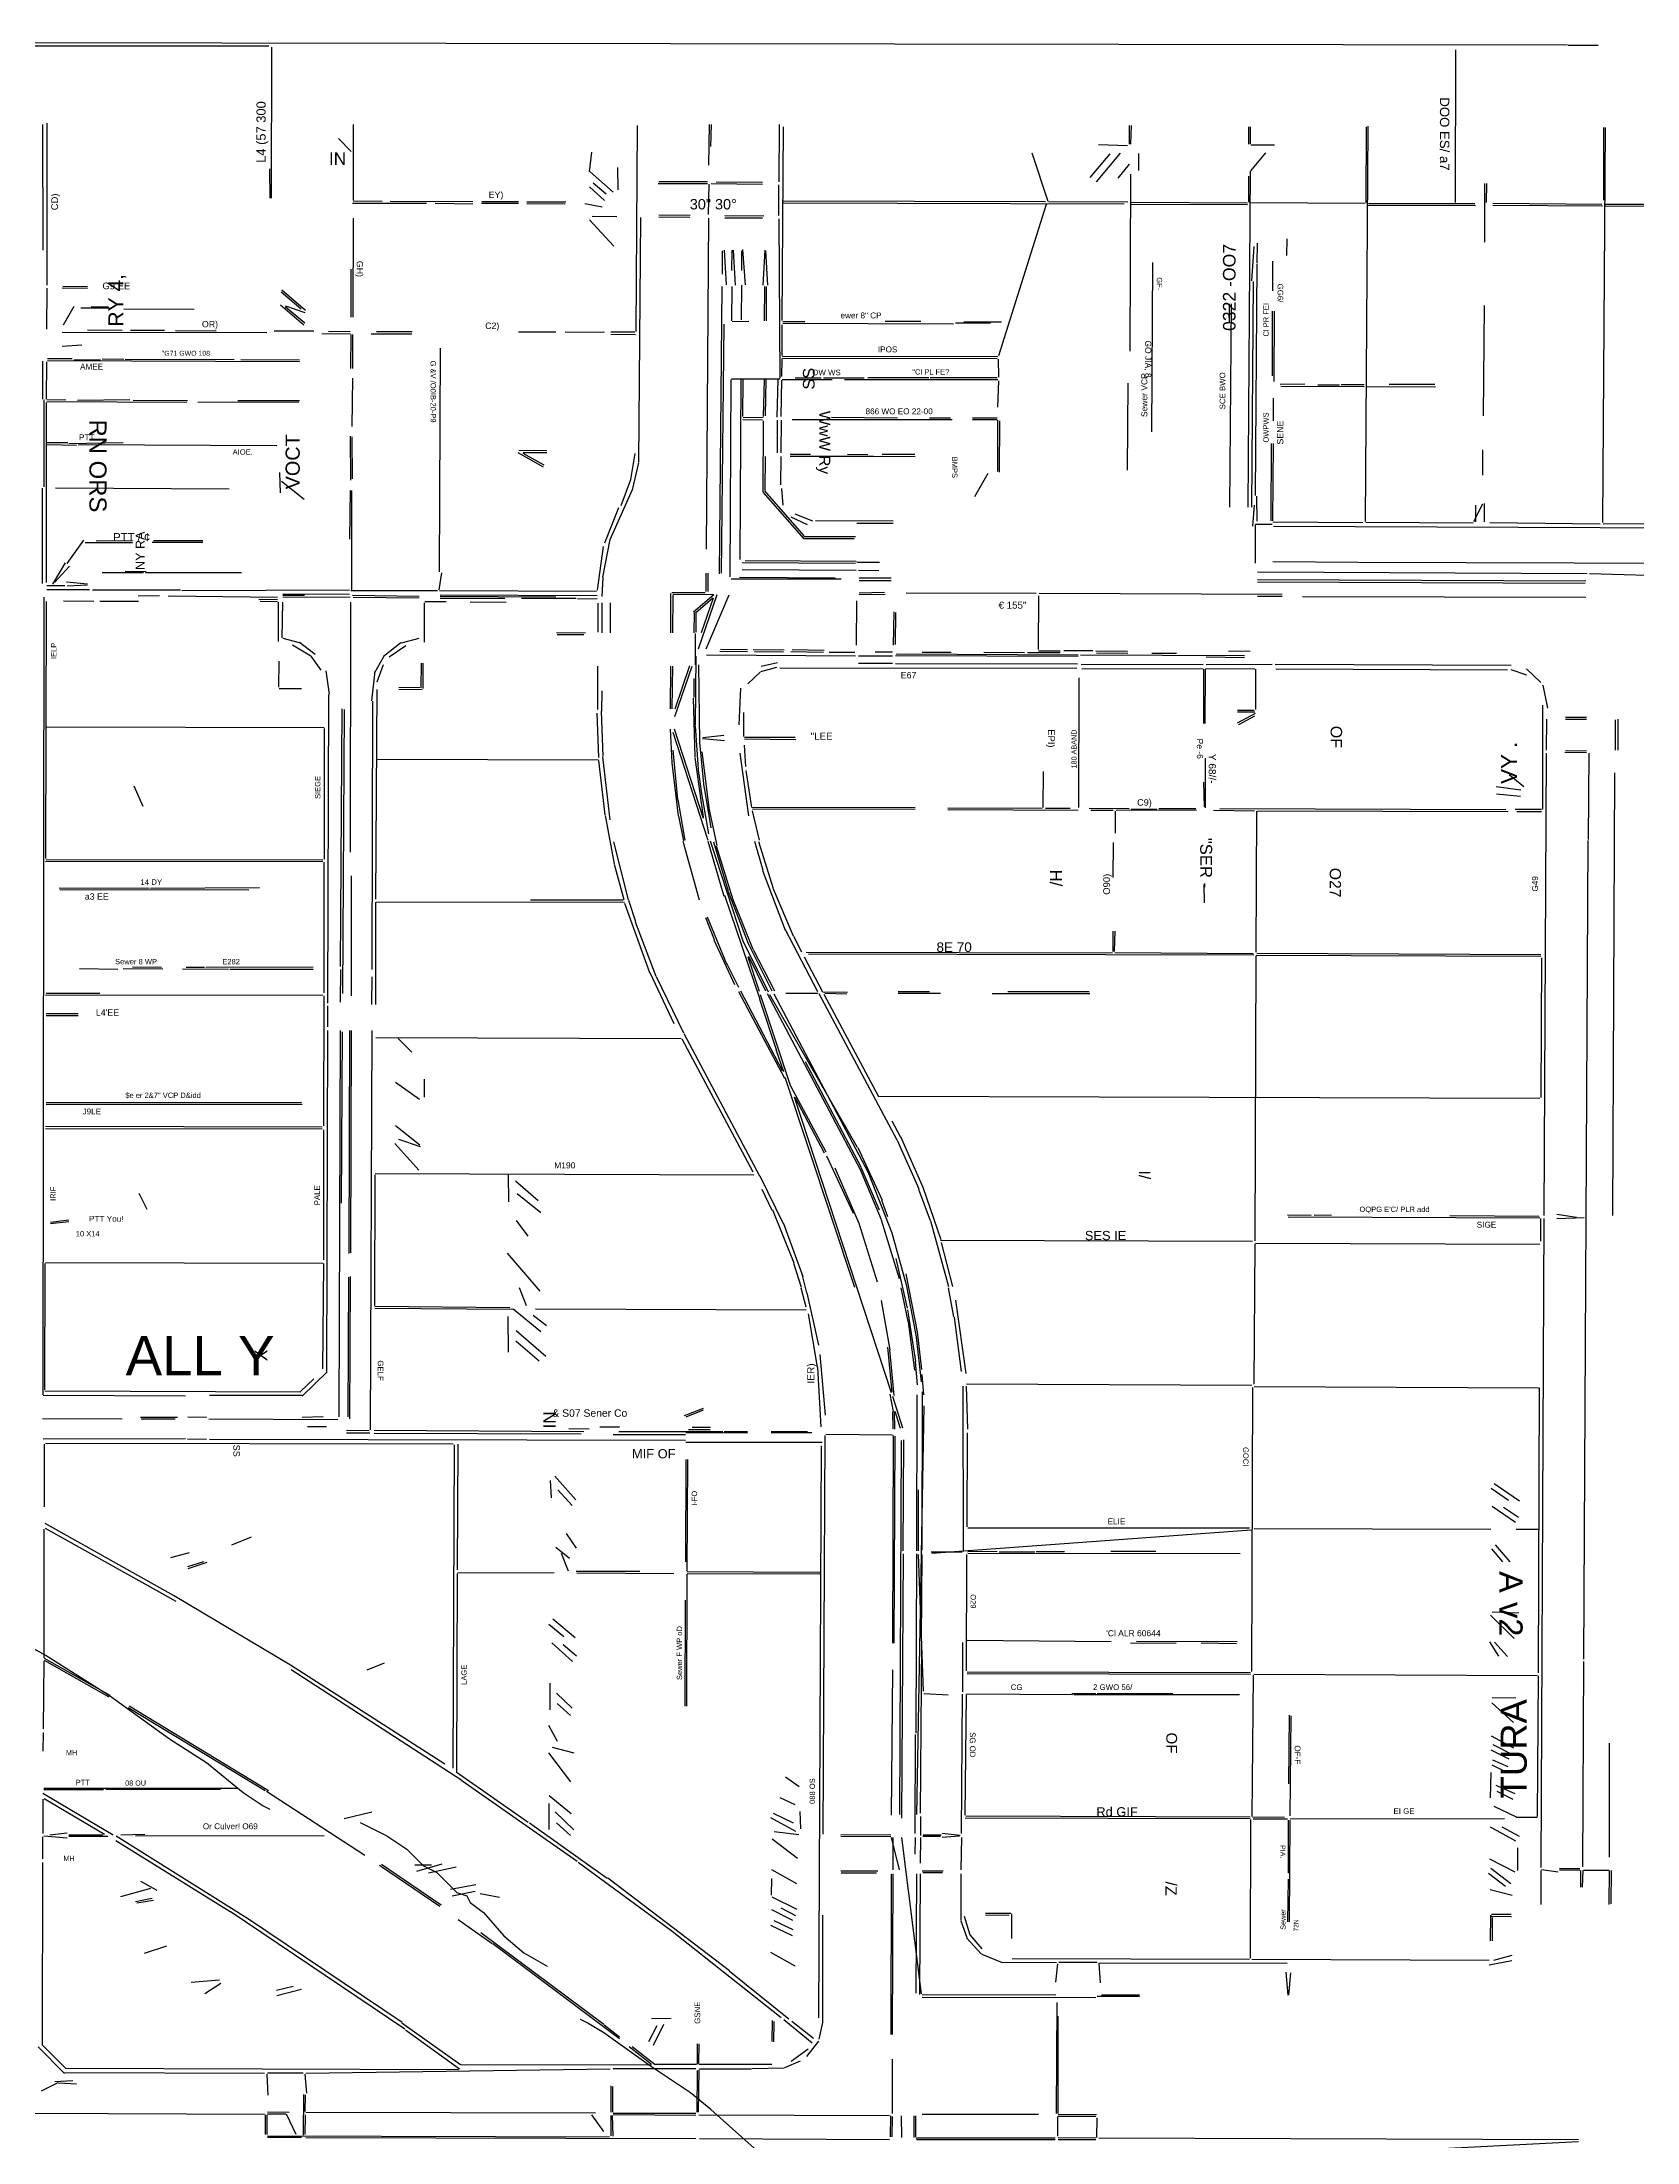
# Model space of a CAD drawing. Header units: feet. Extents: x 12 to 960, y 13 to 702.
# Drawn here: x 223 to 492.5, y 346.9 to 701.8 of the extents above; entities that cross this region are included whole.
import ezdxf
from ezdxf.enums import TextEntityAlignment as Align

# ---------------------------------------------------------------- set-up
doc = ezdxf.new("R2010")
doc.units = ezdxf.units.FT
for name, color, linetype in [('AGUA', 4, 'CONTINUOUS'), ('ALCANTARILLADO', 2, 'CONTINUOUS'), ('EJE_VIA', 7, 'CONTINUOUS'), ('TEXTO', 7, 'CONTINUOUS')]:
    doc.layers.add(name, color=color, linetype=linetype)
doc.styles.add('CAD_TEXT', font='Arial')

msp = doc.modelspace()

# ---------------------------------------------------------------- linework, layer by layer
at = {"layer": 'AGUA'}
for p, q in [((212.4, 435.35), (223.7, 429.15)), ((223.7, 429.15), (234.41, 422.39)), ((234.41, 422.39), (244.56, 415.05)), ((244.56, 415.05), (250.79, 411.08)), ((250.79, 411.08), (257, 406.01)), ((257, 406.01), (260.37, 403.74)), ((260.37, 403.74), (261.5, 403.19)), ((276.73, 400.93), (281.26, 398.67)), ((281.26, 398.67), (284.65, 396.41)), ((284.65, 396.41), (287.46, 393.59)), ((287.46, 393.59), (289.72, 392.46)), ((289.72, 392.46), (291.41, 390.78)), ((291.41, 390.78), (293.12, 389.07)), ((293.12, 389.07), (294.8, 388.52)), ((294.8, 388.52), (295.35, 387.39)), ((295.35, 387.39), (297.62, 385.7)), ((297.62, 385.7), (301.01, 381.75)), ((301.01, 381.75), (304.4, 378.92)), ((304.4, 378.92), (308.34, 376.66)), ((315.12, 367.08), (313.99, 367.63)), ((317.94, 365.37), (315.12, 367.08)), ((325.83, 359.74), (317.94, 365.37)), ((332.61, 355.22), (325.83, 359.74)), ((336, 352.4), (332.61, 355.22)), ((351.23, 338.86), (336, 352.4))]:
    msp.add_line(p, q, dxfattribs=at)
at = {"layer": 'ALCANTARILLADO'}
for p, q in [((406.96, 679.46), (406.83, 649.56)), ((355.05, 645.06), (361.93, 645.05)), ((246.72, 545.18), (254.53, 545.15)), ((223.59, 465.02), (292.45, 464.91)), ((331.96, 442.9), (331.88, 420.61)), ((433.88, 401.34), (433.78, 384.15))]:
    msp.add_line(p, q, dxfattribs=at)
at = {"layer": 'EJE_VIA'}
for p, q in [((261.3, 701.14), (61.3, 700.92)), ((150.78, 701.82), (480.78, 701.33)), ((261.79, 700.92), (261.73, 675.4)), ((461.86, 700.5), (461.83, 674.67)), ((485.99, 701.25), (480.89, 701.25)), ((223.08, 687.9), (223.13, 666.65)), ((223.82, 688.11), (223.78, 660.71)), ((273.07, 685.5), (275.25, 683.3)), ((275.56, 687.9), (275.55, 675.09)), ((323.56, 687.69), (323.36, 652.9)), ((335.72, 687.9), (335.65, 681.02)), ((336.05, 687.9), (335.98, 684.15)), ((347.58, 687.9), (347.5, 678.21)), ((348.23, 687.48), (348.03, 654.77)), ((406.73, 687.69), (406.73, 684.56)), ((407.03, 687.69), (406.94, 684.56)), ((426.86, 687.48), (426.86, 684.56)), ((427.18, 687.48), (427.16, 684.56)), ((447.04, 687.59), (446.61, 620.81)), ((446.74, 687.48), (446.72, 674.67)), ((487.18, 687.38), (486.72, 620.61)), ((486.86, 687.38), (486.86, 675.09)), ((315.83, 683.22), (315.47, 679.87)), ((390.26, 683.07), (392.97, 674.91)), ((403.45, 682.93), (400.09, 678.9)), ((405.17, 683.01), (401.14, 678.16)), ((401.51, 684.51), (406.41, 684.32)), ((408.29, 683), (408.28, 680.09)), ((429.74, 683.11), (427.22, 680.02)), ((427.34, 684.45), (431.3, 684.43)), ((261.46, 680.4), (261.5, 675.4)), ((315.63, 679.85), (319.52, 676.44)), ((316.14, 678.04), (318.33, 676.17)), ((320.25, 680.61), (320.28, 676.86)), ((327.14, 677.92), (335.47, 677.91)), ((327.24, 678.27), (335.47, 678.24)), ((336.09, 677.89), (344.74, 677.8)), ((336.93, 678.2), (344.74, 678.15)), ((406.73, 681.2), (404.79, 678.78)), ((427.17, 679.98), (426.77, 623.21)), ((426.87, 679.15), (426.86, 674.77)), ((466.78, 677.9), (466.75, 668)), ((467.09, 677.9), (467.03, 674.67)), ((275.47, 674.59), (287.97, 674.57)), ((275.57, 674.96), (280.47, 674.91)), ((281.82, 674.93), (295.78, 674.86)), ((289.43, 674.57), (295.78, 674.49)), ((303.49, 674.51), (297.24, 674.51)), ((297.34, 674.86), (303.49, 674.86)), ((304.95, 674.81), (311.51, 674.8)), ((304.95, 674.51), (311.41, 674.48)), ((314.74, 674.55), (317.66, 673.94)), ((315.52, 677.33), (318.06, 675.06)), ((335.68, 677.79), (335.59, 672.69)), ((347.48, 677.69), (347.48, 672.48)), ((348.28, 674.98), (392.55, 674.84)), ((348.28, 674.63), (405.89, 674.49)), ((392.71, 674.37), (384.65, 648.76)), ((393.07, 674.88), (406.51, 674.79)), ((407.03, 674.76), (426.72, 674.65)), ((407.03, 674.44), (426.72, 674.35)), ((427.24, 674.68), (446.61, 674.6)), ((447.14, 674.54), (465.16, 674.53)), ((468.18, 674.56), (486.62, 674.43)), ((487.24, 674.42), (496.3, 674.4)), ((275.56, 672.07), (275.5, 655.29)), ((315.52, 671.79), (319.62, 667.34)), ((315.99, 672.41), (320.16, 672.31)), ((324.14, 672.17), (323.8, 630.81)), ((327.24, 672.59), (332.55, 672.58)), ((327.24, 672.28), (332.45, 672.24)), ((335.63, 672.06), (335.24, 616.13)), ((338.38, 672.5), (344.95, 672.45)), ((338.39, 672.11), (344.74, 672.1)), ((347.49, 671.96), (347.68, 644.98)), ((447.03, 674.25), (465.26, 674.21)), ((468.18, 674.27), (486.72, 674.15)), ((487.24, 674.13), (506.72, 674.03)), ((427.77, 667.27), (427.38, 661.43)), ((428.36, 667.8), (428.29, 664.46)), ((433.35, 668.53), (433.3, 665.71)), ((337.95, 666.54), (337.96, 662.59)), ((338.26, 666.65), (338.63, 660.8)), ((339.57, 666.65), (339.53, 663.21)), ((339.79, 666.64), (340.14, 660.7)), ((341.2, 666.54), (341.21, 663.21)), ((341.39, 666.74), (341.8, 660.8)), ((345.17, 666.64), (344.83, 660.7)), ((345.28, 666.54), (345.58, 660.7)), ((410.65, 664.57), (410.47, 635.92)), ((428.3, 664.25), (428.02, 625.19)), ((430.93, 664.77), (430.93, 659.77)), ((223.83, 660.19), (223.74, 653.31)), ((226.41, 660.26), (230.68, 660.2)), ((226.51, 660.56), (230.68, 660.49)), ((275.2, 663.42), (275.19, 655.29)), ((337.88, 660.5), (337.4, 611.96)), ((339.54, 660.5), (339.53, 654.67)), ((341.22, 660.71), (341.17, 654.88)), ((345.09, 660.5), (345.01, 654.67)), ((345.36, 660.5), (345.36, 654.67)), ((427.65, 661.34), (427.37, 623.21)), ((228.36, 657.12), (226.54, 653.99)), ((229.53, 656.9), (234.32, 656.88)), ((231.3, 657.11), (234.22, 657.09)), ((236.82, 656.71), (248.7, 656.68)), ((263.29, 657.41), (267.21, 654.03)), ((263.38, 659.58), (266.8, 656.73)), ((263.54, 659.92), (267.52, 656.51)), ((264.07, 657.14), (267.38, 654.38)), ((264.16, 657.22), (267.4, 656.08)), ((423.6, 657.59), (423.62, 654.46)), ((423.93, 657.59), (423.68, 623.21)), ((466.73, 657.27), (466.55, 638.63)), ((230.68, 653.15), (236.51, 653.12)), ((243.7, 653.06), (237.97, 653.06)), ((245.57, 653.07), (252.45, 652.98)), ((262.24, 652.99), (268.91, 652.99)), ((338.22, 654.15), (337.78, 612.06)), ((342.45, 654.57), (339.64, 654.54)), ((348.02, 654.04), (348.02, 648.84)), ((348.18, 654.59), (351.93, 654.56)), ((348.18, 654.28), (377.03, 654.21)), ((371.51, 654.56), (365.47, 654.56)), ((383.28, 654.3), (377.34, 654.3)), ((378.8, 654.55), (385.16, 654.52)), ((430.88, 656.34), (430.86, 645.4)), ((431.2, 656.34), (431.14, 644.46)), ((229.74, 650.57), (226.4, 650.37)), ((226.41, 652.78), (260.99, 652.71)), ((270.26, 652.58), (275.15, 652.5)), ((271.41, 652.94), (275.05, 652.92)), ((275.19, 652.38), (275.12, 646.65)), ((275.47, 652.38), (275.46, 646.65)), ((278.59, 652.51), (285.47, 652.5)), ((285.57, 652.86), (279.53, 652.86)), ((290.28, 650.09), (290.13, 612.27)), ((303.49, 652.86), (309.84, 652.86)), ((311.41, 652.82), (318.07, 652.77)), ((323.18, 652.78), (319.11, 652.77)), ((319.11, 652.42), (323.28, 652.37)), ((223.1, 647.9), (223.05, 641.44)), ((223.76, 647.79), (223.72, 641.44)), ((228.07, 648.27), (223.91, 648.27)), ((223.91, 647.99), (266.51, 647.81)), ((228.39, 648.13), (232.86, 648.13)), ((233.17, 648.27), (236.82, 648.2)), ((237.03, 648.21), (255.47, 648.19)), ((256.61, 648.16), (266.51, 648.11)), ((348, 648.31), (347.94, 645.29)), ((348.07, 648.71), (384.53, 648.67)), ((348.18, 648.37), (384.43, 648.35)), ((384.6, 648.21), (384.61, 645.19)), ((275.44, 644.98), (275.33, 636.86)), ((339.42, 644.77), (339.23, 611.44)), ((339.53, 644.9), (347.66, 644.89)), ((341.09, 644.77), (340.91, 614.36)), ((341.43, 644.77), (341.35, 638.52)), ((345.02, 644.77), (344.84, 638.53)), ((345.3, 644.77), (345.2, 638.63)), ((347.35, 644.77), (347.18, 638.42)), ((347.96, 644.67), (347.86, 638.52)), ((348.07, 644.78), (356.51, 644.78)), ((350.26, 645.07), (354.64, 645.06)), ((384.53, 644.74), (358.59, 644.72)), ((372.86, 645.08), (362.55, 645.05)), ((373.07, 645.13), (384.43, 645.11)), ((384.63, 644.56), (384.47, 640.09)), ((406.49, 644.15), (406.38, 629.46)), ((436.41, 643.97), (432.24, 643.96)), ((432.34, 643.65), (446.41, 643.61)), ((442.24, 643.84), (438.59, 643.84)), ((442.55, 643.94), (446.41, 643.92)), ((446.93, 643.6), (458.49, 643.56)), ((458.39, 643.93), (450.68, 643.92)), ((223.28, 641.34), (223.28, 626.65)), ((223.68, 640.92), (223.68, 610.5)), ((223.8, 641.4), (227.03, 641.36)), ((223.8, 641.06), (247.45, 640.93)), ((237.86, 641.32), (229.01, 641.25)), ((238.39, 641.28), (247.55, 641.21)), ((266.41, 640.95), (249.32, 640.92)), ((256.09, 641.25), (266.51, 641.25)), ((431.06, 641.65), (431.04, 637.79)), ((341.4, 638), (344.74, 637.96)), ((344.84, 638.37), (341.51, 638.33)), ((344.89, 637.79), (344.8, 625.81)), ((347.22, 637.9), (347.21, 632.38)), ((347.89, 637.9), (347.87, 632.38)), ((349.74, 638.03), (376.82, 638)), ((356.41, 638.39), (367.55, 638.32)), ((372.97, 638.33), (376.51, 638.31)), ((380.26, 638.33), (384.43, 638.3)), ((384.43, 637.99), (380.26, 637.97)), ((384.46, 637.9), (384.46, 629.25)), ((384.78, 637.79), (384.72, 629.15)), ((227.34, 634.07), (223.8, 634.07)), ((223.8, 633.79), (228.81, 633.69)), ((236.72, 634.06), (227.55, 633.93)), ((229.11, 633.81), (262.66, 633.62)), ((275.06, 635.19), (275.1, 627.79)), ((275.35, 635.09), (275.38, 628)), ((303.42, 632.43), (307.7, 630.05)), ((303.59, 632.83), (308.28, 632.77)), ((304.25, 632.33), (307.8, 630.38)), ((304.32, 632.46), (308.28, 632.44)), ((323.15, 632.29), (322.46, 627.86)), ((345.22, 631.75), (345.15, 626.02)), ((347.87, 631.75), (347.8, 626.96)), ((349.43, 632.19), (352.87, 632.16)), ((349.43, 631.85), (363.49, 631.83)), ((359.11, 632.16), (362.55, 632.13)), ((363.49, 631.84), (370.57, 631.76)), ((370.47, 632.13), (364.95, 632.13)), ((430.74, 633.94), (430.67, 620.92)), ((431.06, 633.94), (430.96, 620.92)), ((466.45, 632.9), (466.45, 628.63)), ((263.15, 629.05), (263.23, 625.61)), ((323.77, 630.72), (322.71, 626.14)), ((382.81, 628.91), (380.56, 624.93)), ((223.02, 626.44), (223.02, 610.29)), ((225.26, 626.46), (254.64, 626.31)), ((263.47, 627.59), (267.27, 624.58)), ((275.05, 626.02), (274.98, 617.79)), ((275.3, 626.02), (275.29, 609.25)), ((322.7, 626.11), (318.94, 617.71)), ((322.46, 627.83), (320.81, 623.45)), ((344.79, 625.76), (351.76, 617.83)), ((345.09, 625.95), (351.75, 618.34)), ((347.94, 626.35), (348.17, 623.52)), ((428.26, 625.09), (428.29, 620.82)), ((320.41, 623.11), (318.03, 617.15)), ((349.54, 621.57), (352.28, 620.26)), ((350.22, 622.07), (353.18, 620.92)), ((427.82, 623.53), (427.57, 619.97)), ((466.4, 623.73), (464.93, 620.71)), ((465.24, 623.52), (465.22, 620.71)), ((466.7, 623.84), (466.69, 620.71)), ((230.02, 617.64), (227.18, 613.67)), ((250.16, 617.54), (241.82, 617.53)), ((318.94, 617.72), (317.73, 611.38)), ((351.72, 618.27), (360.47, 618.23)), ((351.82, 617.92), (360.26, 617.89)), ((353.7, 620.98), (366.82, 620.9)), ((360.68, 620.52), (366.82, 620.52)), ((428.02, 620.29), (428.01, 613.73)), ((428.07, 620.32), (430.89, 620.32)), ((430.99, 620.74), (446.2, 620.64)), ((431.09, 620), (567.14, 619.44)), ((446.72, 620.66), (464.84, 620.58)), ((467.66, 620.6), (486.3, 620.41)), ((486.82, 620.42), (506.41, 620.41)), ((230.26, 617.24), (238.28, 617.23)), ((238.28, 617.5), (232.13, 617.46)), ((250.16, 617.23), (241.61, 617.21)), ((317.85, 616.55), (316.79, 609.17)), ((341.82, 614.21), (360.57, 614.1)), ((430.99, 614.01), (445.37, 613.92)), ((226.9, 613.79), (224.79, 610.22)), ((227.62, 613.23), (225.14, 610.52)), ((227.12, 610.59), (230.67, 610.27)), ((233.18, 612.18), (240.16, 612.14)), ((237.03, 612.37), (240.57, 612.36)), ((240.47, 612.17), (256.72, 612.17)), ((290.5, 612.09), (290.05, 609.25)), ((317.78, 611.34), (317.61, 608.1)), ((335.19, 612.06), (335.2, 608.94)), ((335.5, 612.06), (335.5, 608.94)), ((339.43, 611.08), (358.07, 611.08)), ((340.89, 611.37), (357.03, 611.28)), ((341.3, 613.87), (360.47, 613.77)), ((341.3, 612.67), (360.57, 612.54)), ((360.68, 613.9), (364.53, 613.9)), ((360.99, 612.56), (364.43, 612.53)), ((366.51, 611.19), (361.09, 611.19)), ((366.51, 610.78), (361.09, 610.78)), ((428.38, 612.29), (484.11, 612)), ((428.39, 611.01), (483.91, 610.75)), ((428.39, 610.6), (483.8, 610.34)), ((445.47, 613.91), (589.11, 613.42)), ((484.53, 611.99), (556.61, 610.01)), ((223.28, 608), (223.12, 473.21)), ((223.67, 607.27), (223.58, 563.84)), ((223.8, 609.98), (226.82, 609.98)), ((230.99, 609.25), (223.8, 609.25)), ((226.61, 607.38), (231.72, 607.31)), ((230.67, 610.03), (227.22, 609.84)), ((231.51, 609.26), (246.41, 609.23)), ((232.76, 607.32), (239.32, 607.3)), ((242.87, 608.2), (239.22, 608.17)), ((244.32, 608.2), (262.76, 608.01)), ((274.95, 609.2), (246.61, 609.07)), ((259.63, 607.64), (262.76, 607.58)), ((259.84, 607.31), (262.76, 607.29)), ((262.88, 607.17), (262.88, 600.5)), ((263.61, 607.17), (263.54, 601.13)), ((263.7, 608.54), (274.95, 608.48)), ((263.7, 608.31), (267.34, 608.31)), ((263.7, 608.05), (275.05, 608.02)), ((275.12, 607.17), (275.04, 564.88)), ((275.16, 609.12), (289.84, 609.11)), ((275.47, 608.31), (286.72, 608.19)), ((275.57, 608), (286.72, 607.89)), ((287.55, 607.06), (287.55, 600.4)), ((287.66, 607.26), (291.3, 607.25)), ((290.16, 609.14), (316.72, 609)), ((290.26, 608.42), (316.82, 608.27)), ((290.26, 608.16), (309.84, 608.06)), ((290.26, 607.85), (301.2, 607.82)), ((295.36, 607.2), (301.41, 607.18)), ((313.28, 607.78), (304.01, 607.77)), ((316.82, 607.73), (313.49, 607.68)), ((316.95, 606.96), (316.9, 602.06)), ((317.61, 607.06), (317.62, 601.96)), ((319, 607.06), (319.01, 601.96)), ((329.22, 608.63), (329.2, 601.96)), ((329.43, 608.81), (335.05, 608.79)), ((329.57, 608.42), (329.52, 601.96)), ((329.63, 608.49), (336.41, 608.43)), ((336.52, 608.42), (333.1, 605.47)), ((336.34, 607.85), (333.45, 605.32)), ((337.04, 608.41), (333.88, 599.22)), ((336.41, 607.83), (334.39, 601.97)), ((339.08, 608.33), (335.17, 599.19)), ((360.64, 607.38), (360.6, 599.88)), ((365.37, 608.8), (361.09, 608.7)), ((365.47, 608.46), (361.09, 608.37)), ((369.01, 608.75), (390.99, 608.65)), ((391.39, 608.21), (391.36, 599.15)), ((391.51, 608.65), (432.55, 608.51)), ((428.39, 608.18), (432.55, 608.18)), ((435.99, 608.13), (483.91, 607.98)), ((333.22, 605.4), (333.14, 601.96)), ((333.49, 605.29), (333.48, 602.06)), ((366.95, 605.5), (366.85, 599.88)), ((367.2, 605.4), (367.16, 599.98)), ((263.7, 601.05), (266.44, 600.34)), ((265.35, 599.95), (268.4, 598.1)), ((266.49, 600.37), (269.17, 598.36)), ((283.62, 600.26), (280.68, 597.95)), ((286.69, 601.03), (283.66, 600.21)), ((309.95, 602.01), (314.84, 601.99)), ((310.05, 601.69), (314.53, 601.67)), ((333.38, 601.86), (333.37, 596.54)), ((263.03, 597.17), (262.98, 592.79)), ((268.4, 598.04), (270.09, 595.66)), ((280.68, 597.89), (279.2, 595.21)), ((280.65, 596.59), (279.59, 593.61)), ((284.45, 599.75), (281.64, 597.87)), ((287.09, 596.86), (287.01, 592.69)), ((287.36, 596.86), (287.36, 592.59)), ((316.88, 596.34), (316.86, 589.04)), ((329.22, 596.33), (329.14, 589.15)), ((329.52, 596.34), (329.42, 589.15)), ((332.83, 596.28), (329.87, 587.75)), ((332.43, 596.38), (329.91, 589.06)), ((333.49, 598), (333.39, 586.34)), ((333.96, 596.54), (334.1, 583.52)), ((335.26, 598.23), (360.47, 598.11)), ((337.55, 598.85), (342.24, 598.84)), ((337.66, 599.2), (342.24, 599.17)), ((343.18, 599.16), (348.39, 599.12)), ((343.39, 598.81), (348.28, 598.78)), ((347.28, 596.92), (344.5, 596.28)), ((349.53, 598.8), (355.05, 598.73)), ((349.74, 599.14), (355.15, 599.05)), ((355.99, 598.73), (360.36, 598.72)), ((360.99, 598.11), (366.72, 598.11)), ((366.72, 596.79), (360.99, 596.79)), ((366.72, 598.71), (363.8, 598.71)), ((367.24, 598.14), (398.07, 598.01)), ((367.24, 596.81), (397.97, 596.72)), ((367.34, 598.43), (398.07, 598.28)), ((371.72, 598.71), (376.61, 598.71)), ((382.14, 598.7), (389.01, 598.63)), ((389.53, 598.66), (395.05, 598.62)), ((391.41, 598.95), (395.05, 598.92)), ((400.57, 598.92), (395.68, 598.91)), ((398.49, 598.24), (426.2, 598.16)), ((398.59, 596.67), (419.22, 596.6)), ((401.09, 598.91), (406.41, 598.86)), ((401.2, 598.59), (406.51, 598.55)), ((410.57, 598.52), (414.74, 598.52)), ((419.74, 597.92), (426.2, 597.82)), ((430.89, 596.61), (419.74, 596.57)), ((427.14, 598.87), (423.49, 598.82)), ((431.41, 596.65), (471.3, 596.48)), ((270.96, 595.53), (271.52, 591.63)), ((279.24, 595.52), (278.7, 590.5)), ((283.28, 592.79), (286.82, 592.73)), ((333.12, 594.25), (333.12, 591.02)), ((344.38, 595.34), (342.29, 593.37)), ((347.14, 596.12), (344.43, 595.38)), ((347.66, 596.04), (397.86, 595.99)), ((398.2, 594.36), (398.18, 572.48)), ((398.7, 595.96), (419.22, 595.9)), ((419.26, 595.81), (419.3, 586.65)), ((419.56, 595.81), (419.53, 586.65)), ((419.63, 595.93), (427.97, 595.87)), ((428.08, 595.81), (428.07, 589.04)), ((431.51, 595.89), (470.68, 595.74)), ((471.19, 595.8), (473.88, 594.9)), ((473.84, 595.86), (476.27, 593.59)), ((476.65, 593.13), (477.43, 589.25)), ((263.07, 592.59), (266.82, 592.57)), ((271.43, 591.54), (271.22, 539.36)), ((273.66, 589.15), (273.4, 545.61)), ((278.84, 590.4), (278.73, 545.08)), ((279.56, 592.38), (279.34, 556.96)), ((283.28, 592.44), (287.24, 592.42)), ((317.59, 592.17), (317.54, 588.73)), ((333.02, 590.92), (333.34, 581.02)), ((341.02, 592.6), (340.73, 586.43)), ((476.54, 589.77), (476.56, 585.08)), ((223.8, 586.06), (270.68, 585.98)), ((270.7, 585.81), (270.65, 563.73)), ((274.07, 589.04), (273.78, 541.02)), ((316.73, 588.42), (317.01, 580.91)), ((317.46, 588.73), (317.76, 581.12)), ((329.13, 585.71), (329.45, 580.08)), ((329.8, 585.76), (334.7, 570.63)), ((333.37, 586.23), (333.93, 578.1)), ((341.52, 588.52), (341.55, 584.46)), ((428.01, 588.33), (424.97, 586.7)), ((425.05, 588.93), (427.86, 588.92)), ((427.97, 588.59), (425.05, 588.58)), ((427.92, 587.89), (425.2, 586.45)), ((477.22, 587.38), (477.21, 582.17)), ((484.01, 587.67), (480.47, 587.66)), ((480.47, 587.38), (484.01, 587.38)), ((488.83, 587.27), (488.82, 582.17)), ((489.29, 587.38), (489.28, 582.17)), ((329.57, 585.17), (335.52, 566.91)), ((329.57, 582.17), (330.38, 573.82)), ((334.13, 583.42), (334.85, 575.91)), ((334.63, 584.13), (338.31, 583.8)), ((338.19, 584.61), (334.64, 584.25)), ((341.63, 583), (341.9, 579.36)), ((341.72, 584.34), (350.26, 584.32)), ((341.72, 584.06), (350.37, 583.96)), ((476.54, 585.09), (476.54, 572.17)), ((480.47, 582.07), (484.01, 582.04)), ((279.64, 580.6), (317.03, 580.49)), ((317.04, 580.39), (318.13, 571.2)), ((317.71, 581.03), (318.93, 570.38)), ((329.41, 579.99), (330.52, 571.02)), ((333.33, 580.93), (334.72, 570.8)), ((334.48, 581.85), (335.72, 572.03)), ((340.93, 581.65), (342.4, 571.02)), ((341.95, 578.72), (342.87, 572.48)), ((392.19, 578.52), (392.15, 572.48)), ((419.58, 580.81), (419.58, 572.38)), ((477.19, 581.65), (476.78, 503.52)), ((480.36, 581.78), (484.01, 581.76)), ((484.37, 581.65), (484.27, 567.06)), ((238.5, 576.09), (240.02, 572.67)), ((333.98, 578.09), (334.38, 575.17)), ((334.36, 575.09), (335.6, 567.99)), ((334.87, 575.82), (336.03, 569.03)), ((419.3, 576.75), (419.37, 572.58)), ((468.71, 575.98), (472.9, 575.44)), ((470.91, 578.01), (473.39, 576.03)), ((488.73, 578.32), (488.39, 503.52)), ((330.42, 573.74), (331.65, 566.93)), ((335.76, 572.08), (337.01, 566.04)), ((342.99, 571.89), (344.16, 566.92)), ((370.57, 572.47), (343.07, 572.42)), ((370.57, 572.19), (343.07, 572.09)), ((376.09, 572.42), (392.03, 572.35)), ((376.09, 572.12), (398.07, 572.03)), ((392.55, 572.34), (396.72, 572.34)), ((399.95, 572.34), (406.72, 572.26)), ((400.26, 572.01), (404.01, 571.99)), ((404.37, 571.86), (404.37, 568.11)), ((418.07, 571.98), (404.53, 571.96)), ((407.03, 572.17), (411.41, 572.17)), ((411.72, 572.26), (417.97, 572.26)), ((420.99, 572.01), (427.87, 571.91)), ((422.03, 572.26), (470.36, 572.1)), ((428.23, 571.86), (428.1, 548)), ((428.39, 571.87), (470.78, 571.8)), ((468.78, 574.77), (472.85, 574.36)), ((476.41, 572.13), (471.93, 572.12)), ((472.24, 571.78), (476.41, 571.77)), ((318.18, 571.13), (319.68, 562.91)), ((330.56, 571), (331.39, 566.83)), ((319.55, 566.65), (322.03, 556.83)), ((331.26, 566.77), (334.05, 556.84)), ((335.5, 566.79), (338.21, 557.46)), ((335.92, 566.8), (341.49, 549.73)), ((336.48, 566.67), (338.93, 558.29)), ((336.94, 566), (339.71, 556.92)), ((343.4, 566.79), (344.79, 561.87)), ((344.1, 566.68), (346.55, 558.74)), ((404.01, 566.54), (403.98, 560.61)), ((484.25, 566.86), (483.49, 428.52)), ((270.47, 563.31), (223.59, 563.3)), ((223.7, 563.66), (270.47, 563.62)), ((270.61, 563.21), (270.62, 541.13)), ((275.25, 560.92), (275.21, 540.61)), ((319.71, 562.89), (321.31, 556.91)), ((344.73, 561.81), (348.57, 551.74)), ((225.89, 558.9), (241.09, 558.82)), ((225.99, 558.58), (257.97, 558.54)), ((259.74, 558.86), (241.3, 558.77)), ((338.31, 557.66), (344.31, 540.04)), ((338.92, 558.24), (342.3, 549.48)), ((346.56, 558.71), (349.91, 550.74)), ((419.34, 559.46), (419.39, 556.33)), ((279.36, 556.44), (279.33, 539.15)), ((279.53, 556.49), (321.41, 556.44)), ((321.2, 556.8), (305.57, 556.78)), ((321.41, 556.26), (325.64, 544.55)), ((322.1, 556.81), (323.26, 553.17)), ((335.11, 553.86), (336.59, 550.16)), ((335.38, 553.96), (338.68, 546.01)), ((339.71, 556.89), (343.11, 548.49)), ((323.21, 553.12), (326.75, 543.95)), ((336.54, 550.11), (340.03, 542.57)), ((348.56, 551.83), (354.05, 541.35)), ((349.99, 550.73), (351.32, 548.06)), ((403.97, 551.54), (403.97, 548.11)), ((404.27, 551.54), (404.19, 548.1)), ((341.49, 549.81), (345.69, 541.29)), ((342.28, 547.22), (344.19, 541.43)), ((342.34, 549.46), (346.34, 541.46)), ((342.37, 547.34), (345.23, 541.48)), ((343.18, 548.47), (346.76, 541.46)), ((351.8, 547.21), (354.87, 541.3)), ((352.14, 548.03), (403.91, 547.9)), ((352.55, 547.71), (427.76, 547.56)), ((404.32, 547.94), (427.66, 547.8)), ((428.14, 547.38), (427.97, 499.25)), ((428.18, 547.5), (476.3, 547.31)), ((428.28, 547.82), (476.3, 547.6)), ((476.38, 547.07), (476.29, 523.42)), ((229.32, 545.22), (235.78, 545.16)), ((236.72, 545.22), (243.39, 545.19)), ((238.28, 545.5), (243.18, 545.46)), ((247.34, 545.47), (250.47, 545.46)), ((268.8, 545.46), (250.68, 545.42)), ((254.74, 545.16), (268.8, 545.11)), ((273.44, 545.09), (273.35, 539.56)), ((278.72, 543.84), (278.66, 539.15)), ((325.7, 544.58), (329.76, 535.94)), ((326.77, 543.92), (331.42, 534.37)), ((338.65, 546.16), (340.69, 542.07)), ((270.47, 540.73), (223.59, 540.71)), ((223.7, 541.06), (232.76, 541.06)), ((270.62, 540.61), (270.58, 518.63)), ((340.68, 541.38), (348.45, 526.74)), ((341.03, 541.46), (348.09, 528.01)), ((344.22, 540.05), (347.1, 531.39)), ((344.37, 540.87), (349.47, 525.38)), ((345.53, 541), (361.23, 511.3)), ((345.95, 540.85), (360.77, 515.03)), ((346.66, 540.99), (362.62, 510.79)), ((354.11, 541.04), (348.7, 541.04)), ((354.28, 541), (367.46, 516.29)), ((354.95, 541.29), (359.11, 541.27)), ((355.11, 540.9), (364.35, 523.59)), ((355.26, 541.05), (359.01, 540.99)), ((367.66, 541.35), (372.97, 541.35)), ((367.66, 541.06), (374.84, 541.05)), ((383.59, 541.04), (400.05, 541.04)), ((399.95, 541.33), (386.2, 541.33)), ((229.11, 537.6), (223.7, 537.59)), ((223.7, 537.31), (229.11, 537.31)), ((271.24, 538.94), (271.21, 535.4)), ((271.26, 534.77), (271.07, 477.17)), ((273.35, 534.77), (273.16, 469.46)), ((273.73, 534.56), (273.57, 505.61)), ((274.95, 534.77), (274.84, 497.06)), ((275.25, 534.77), (275.1, 497.17)), ((278.71, 534.77), (278.43, 467.27)), ((279.43, 533.61), (330.99, 533.44)), ((283.16, 533.4), (285.47, 531.12)), ((331.13, 533.38), (343.09, 510.87)), ((331.48, 534.24), (344.23, 510.19)), ((347.02, 531.57), (348.28, 527.86)), ((351.95, 529.53), (361.35, 511.72)), ((282.73, 526.02), (286.81, 523.19)), ((287.57, 526.54), (287.57, 523.52)), ((348.55, 526.91), (360.28, 491.41)), ((349.47, 525.41), (355.43, 514.29)), ((266.82, 522.61), (223.7, 522.56)), ((223.7, 522.32), (266.93, 522.31)), ((350.09, 523.57), (366.48, 473.58)), ((350.19, 523.49), (355.18, 514.11)), ((364.43, 523.65), (476.09, 523.31)), ((223.59, 518.59), (270.36, 518.51)), ((223.59, 518.19), (270.36, 518.17)), ((282.74, 518.73), (286.84, 515.42)), ((366.62, 519.52), (367.99, 516.87)), ((270.55, 518), (270.55, 496.02)), ((282.64, 515.69), (286.68, 511.18)), ((283.26, 516.39), (286.89, 515.17)), ((360.86, 515.02), (364.96, 506.08)), ((367.5, 516.25), (371.15, 508.03)), ((368.05, 516.84), (371.82, 508.3)), ((355.57, 513.57), (360.05, 503.88)), ((356.95, 511.55), (361.03, 502.23)), ((361.28, 511.27), (364.81, 502.82)), ((361.39, 511.7), (364.49, 504.49)), ((279.24, 510.4), (279.16, 488.31)), ((279.32, 510.61), (343.28, 510.37)), ((301.76, 510.4), (301.84, 505.81)), ((303, 509.39), (306.85, 506.03)), ((344.31, 510.19), (348.24, 502.15)), ((344.64, 507.95), (346.34, 504.43)), ((362.61, 510.77), (366.6, 500.6)), ((371.12, 507.98), (373.07, 502.65)), ((371.83, 508.28), (374.86, 499.43)), ((239.37, 507.3), (240.73, 504.59)), ((303.27, 507.23), (307.29, 504.01)), ((346.44, 504.45), (350.06, 495.49)), ((364.87, 506.1), (365.89, 503.35)), ((227.55, 502.7), (224.41, 502.32)), ((227.55, 502.43), (224.43, 502.08)), ((303.14, 502.66), (305.07, 499.99)), ((348.28, 502.14), (351.54, 493.22)), ((361.05, 502.19), (364.15, 492.32)), ((364.82, 502.79), (367.86, 492.86)), ((366.59, 500.55), (369.11, 491.6)), ((373.14, 502.6), (376.21, 491.52)), ((433.49, 503.61), (437.45, 503.58)), ((433.59, 503.28), (476.09, 503.11)), ((440.89, 503.54), (437.97, 503.51)), ((460.89, 503.48), (475.99, 503.39)), ((476.22, 503), (476.22, 499.15)), ((476.77, 503), (476.27, 393.31)), ((478.98, 503.73), (482.33, 503.25)), ((483.59, 503.11), (479, 502.94)), ((301.59, 497.15), (307.14, 490.71)), ((374.84, 499.36), (427.55, 499.15)), ((374.96, 498.97), (376.87, 491.5)), ((427.98, 498.73), (427.79, 474.98)), ((428.07, 498.83), (476.09, 498.68)), ((223.48, 495.4), (223.41, 474.04)), ((223.59, 495.59), (270.47, 495.45)), ((270.55, 495.4), (270.41, 477.58)), ((350, 495.45), (351.28, 491.4)), ((351.44, 493.35), (352.19, 490.46)), ((367.27, 496.24), (369.19, 487.87)), ((368.96, 493.62), (370.9, 483.84)), ((274.77, 493.11), (274.69, 469.46)), ((275.06, 493.21), (274.94, 469.15)), ((303.6, 491.34), (304.8, 488.3)), ((351.24, 491.27), (352.07, 488.06)), ((352.27, 490.45), (354.2, 481.58)), ((368.11, 491.26), (369.29, 485.6)), ((369.06, 491.55), (370.73, 482.99)), ((376.12, 491.28), (377.05, 486.36)), ((279.22, 488.16), (302.03, 487.96)), ((279.22, 487.83), (302.55, 487.67)), ((301.74, 486.44), (301.75, 480.4)), ((302.59, 487.72), (307.28, 483.89)), ((305.98, 486.66), (308.22, 484.93)), ((306.41, 487.74), (352.14, 487.58)), ((352.44, 486.89), (354.01, 477.88)), ((364.79, 489.16), (366.26, 480.81)), ((369.26, 487.58), (370.6, 478.84)), ((377.12, 486.35), (378.32, 477.16)), ((377.38, 489.18), (379.12, 476.8)), ((303.11, 484.09), (308.16, 479.76)), ((369.34, 485.53), (370.46, 477.38)), ((370.71, 482.93), (371.58, 475.39)), ((370.87, 483.82), (371.64, 477.47)), ((303.06, 482.34), (307.02, 478.95)), ((354.45, 480), (355.32, 469.77)), ((365.87, 481.24), (366.61, 473.63)), ((366.24, 480.83), (366.93, 473.1)), ((268.91, 475.91), (266.69, 473.77)), ((271.18, 477.09), (266.96, 472.97)), ((354.02, 477.81), (354.6, 467.79)), ((370.55, 478.82), (370.89, 474.87)), ((371.7, 476.65), (371.94, 473.2)), ((223.18, 473.15), (247.24, 473.05)), ((223.49, 473.88), (266.72, 473.69)), ((266.93, 473.08), (251.3, 473.06)), ((366.25, 473.32), (366.81, 470.4)), ((366.72, 473), (368.42, 467.63)), ((370.81, 473.21), (370.78, 446.86)), ((371.74, 473.73), (371.66, 446.96)), ((378.61, 474.67), (378.65, 446.75)), ((379.19, 474.67), (379.4, 467.38)), ((379.22, 475.08), (427.45, 474.84)), ((427.58, 474.46), (427.38, 426.44)), ((427.86, 474.6), (475.89, 474.4)), ((476.02, 474.36), (475.85, 426.23)), ((223.07, 469.19), (236.51, 469.17)), ((239.64, 469.44), (245.89, 469.43)), ((245.47, 469.1), (239.74, 469.1)), ((247.66, 469.46), (250.78, 469.45)), ((251.2, 469.12), (272.97, 469.05)), ((270.48, 469.47), (266.93, 469.39)), ((334.75, 470.89), (331.52, 469.65)), ((334.75, 470.58), (331.8, 469.42)), ((366.71, 470.3), (366.75, 467.48)), ((366.99, 470.4), (367.06, 467.38)), ((367.11, 470.46), (368.04, 467.54)), ((372.04, 471.34), (370.8, 402.27)), ((247.24, 465.76), (223.18, 465.71)), ((247.55, 465.74), (250.78, 465.73)), ((251.3, 465.69), (331.72, 465.53)), ((271.09, 467.79), (267.86, 467.78)), ((274.43, 467.2), (278.28, 467.18)), ((278.39, 466.72), (274.43, 466.72)), ((279.11, 466.74), (314.11, 466.6)), ((279.12, 467.2), (314.53, 467.02)), ((312.03, 467.5), (315.47, 467.47)), ((317.24, 467.79), (320.57, 467.78)), ((319.53, 466.52), (331.72, 466.52)), ((320.47, 466.99), (338.07, 467.01)), ((331.82, 466.82), (342.24, 466.8)), ((331.82, 465.19), (354.84, 465.19)), ((332.24, 467.33), (335.89, 467.32)), ((335.99, 467.7), (332.86, 467.66)), ((338.28, 467.02), (342.24, 466.98)), ((346.2, 467.03), (352.34, 467)), ((346.2, 466.82), (353.07, 466.81)), ((355.29, 466.34), (354.94, 398.94)), ((355.47, 466.53), (366.72, 466.42)), ((366.81, 466.34), (366.71, 431.23)), ((367.11, 466.23), (366.95, 431.23)), ((368.21, 465.5), (367.89, 402.27)), ((368.57, 465.61), (368.47, 446.86)), ((379.35, 466.75), (379.26, 450.92)), ((223.37, 464.88), (223.34, 454.25)), ((292.64, 464.77), (292.39, 410.09)), ((293.28, 464.88), (293.15, 443.63)), ((331.78, 462.27), (331.71, 444.98)), ((332.05, 462.27), (331.94, 443.42)), ((354.64, 464.57), (354.21, 367.9)), ((308.85, 458.74), (309.03, 455.81)), ((309.65, 459.47), (313.2, 455.44)), ((468.42, 458.22), (472.66, 455.29)), ((310.14, 457.16), (312.58, 454.49)), ((371.07, 457.17), (371.03, 446.86)), ((467.91, 457.44), (470.82, 455.4)), ((468.08, 454.41), (472.03, 451.69)), ((223.47, 451.49), (245.16, 439.34)), ((379.43, 450.75), (427.03, 450.7)), ((469.97, 454.19), (472.51, 452.52)), ((223.28, 450.5), (223.28, 428.73)), ((223.52, 450.67), (245.62, 438.31)), ((258.36, 449.17), (254.99, 447.79)), ((309.84, 447.48), (312.14, 445.61)), ((311.58, 449.75), (313.28, 447.27)), ((373.38, 446.42), (427.34, 450.39)), ((427.86, 450.63), (467.86, 450.5)), ((467.97, 447.16), (469.83, 444.99)), ((468.55, 447.86), (471.02, 444.99)), ((472.14, 450.52), (475.89, 450.52)), ((247.85, 446.51), (244.7, 445.63)), ((250.26, 444.98), (247.56, 444.11)), ((250.83, 444.85), (247.64, 443.77)), ((310.73, 446.46), (311.93, 443.46)), ((368.52, 446.33), (368.25, 401.65)), ((370.75, 446.34), (370.66, 416.02)), ((371.05, 446.23), (371.88, 423.11)), ((371.67, 446.23), (371.59, 431.86)), ((373.28, 446.69), (378.49, 446.66)), ((379.22, 446.23), (379.15, 426.54)), ((384.43, 446.7), (379.43, 446.65)), ((379.43, 446.43), (425.47, 446.38)), ((390.78, 446.62), (384.74, 446.62)), ((390.99, 446.74), (395.78, 446.73)), ((411.2, 446.74), (403.59, 446.7)), ((293.16, 443), (293.02, 409.56)), ((293.28, 443.18), (309.53, 443.13)), ((313.28, 443.41), (324.01, 443.38)), ((313.38, 443.13), (329.74, 443.03)), ((332.03, 443.33), (354.43, 443.24)), ((332.03, 443.01), (354.43, 442.93)), ((245.2, 439.36), (264.99, 427.59)), ((331.68, 438.52), (331.65, 420.61)), ((308.66, 434.43), (311.2, 432.35)), ((309.3, 435.37), (313.11, 432.2)), ((467.78, 435.94), (471.77, 432.01)), ((468.07, 436.51), (472.56, 436.34)), ((309.14, 431.27), (312.66, 428.11)), ((311.08, 431.02), (313.31, 429.07)), ((371.63, 431.34), (371.41, 402.48)), ((378.55, 431.34), (378.54, 423)), ((379.32, 431.74), (403.7, 431.54)), ((406.93, 431.27), (414.64, 431.23)), ((407.97, 431.56), (424.95, 431.51)), ((418.91, 431.28), (424.85, 431.16)), ((467.6, 431.47), (469.14, 429.06)), ((468.43, 431.39), (470.63, 429)), ((223.27, 428.21), (223.19, 416.75)), ((223.33, 428.71), (234.45, 422.45)), ((223.34, 428.35), (234.29, 422.19)), ((265.01, 427.57), (291.09, 410.86)), ((265.07, 426.78), (293.96, 408.09)), ((280.8, 427.86), (277.86, 426.65)), ((366.7, 426.75), (366.5, 402.17)), ((379.32, 426.41), (427.24, 426.26)), ((379.32, 426.1), (427.24, 425.97)), ((427.76, 425.98), (475.68, 425.78)), ((483.51, 428.11), (483.31, 393.42)), ((308.81, 424.46), (308.83, 419.98)), ((309.91, 422.76), (312.61, 420.25)), ((372.03, 422.7), (376.1, 422.51)), ((378.49, 422.59), (378.33, 399.04)), ((379.17, 422.58), (378.92, 402.17)), ((379.22, 422.66), (397.14, 422.54)), ((397.03, 422.72), (401.09, 422.72)), ((425.36, 422.5), (397.34, 422.49)), ((401.3, 422.8), (414.11, 422.75)), ((427.65, 425.81), (427.47, 401.96)), ((475.86, 425.71), (475.65, 401.96)), ((237.56, 420.37), (260.69, 406.31)), ((237.73, 420.66), (261.25, 406.32)), ((310.07, 421.04), (312.3, 419)), ((433.76, 419.04), (433.62, 407.48)), ((434.01, 418.94), (433.85, 402.06)), ((467.98, 421.15), (471.66, 417.84)), ((468.07, 422.07), (472.04, 421.97)), ((223.18, 416.13), (223.12, 413)), ((308.59, 417.37), (310.07, 414.67)), ((370.56, 415.81), (370.51, 399.04)), ((467.91, 415.58), (471.69, 413.56)), ((308.61, 412.68), (312.28, 407.8)), ((309.19, 413.63), (312.85, 412.72)), ((467.81, 413.21), (470.87, 411.71)), ((468.16, 414.12), (471.6, 412.35)), ((487.82, 414.36), (487.82, 395.09)), ((292.97, 409.5), (305.17, 400.99)), ((348.65, 408.66), (350.95, 407.01)), ((467.84, 409.36), (467.73, 405.09)), ((467.99, 410.65), (470.67, 409.35)), ((468.12, 411.52), (470.72, 410.39)), ((223.13, 405.9), (235.02, 398.86)), ((223.14, 404.88), (223.13, 399.04)), ((223.28, 406.73), (255.89, 406.73)), ((233.39, 406.46), (223.28, 406.43)), ((223.33, 404.99), (233.54, 398.96)), ((253.18, 406.48), (233.8, 406.46)), ((260.9, 406.21), (277.54, 395.43)), ((293.94, 408), (313.44, 394.38)), ((308.68, 405.5), (312.39, 402.43)), ((347.68, 405.14), (350.24, 403.99)), ((468.68, 407.26), (471.9, 405.85)), ((468.84, 406.2), (471.56, 404.87)), ((278.75, 402.68), (274.04, 401.53)), ((308.63, 404.15), (308.63, 399.77)), ((309.7, 402.75), (312.86, 399.66)), ((346.11, 401.79), (350.33, 399.48)), ((346.57, 402.5), (349.91, 400.85)), ((351.04, 402.8), (351.15, 399.87)), ((371.45, 401.96), (371.44, 398.73)), ((379.01, 401.73), (427.14, 401.6)), ((379.11, 402.04), (427.14, 401.87)), ((427.24, 401.44), (427.15, 378)), ((427.55, 401.87), (432.97, 401.85)), ((427.66, 401.57), (433.49, 401.55)), ((433.59, 401.34), (433.61, 392.38)), ((470.16, 401.54), (433.91, 401.5)), ((468.32, 403.71), (472.11, 401.91)), ((472.14, 401.81), (475.68, 401.81)), ((223.09, 398.52), (223.08, 394.77)), ((223.27, 398.65), (227.26, 398.34)), ((227.26, 399.15), (224.33, 398.8)), ((227.55, 398.87), (233.28, 398.87)), ((234.11, 398.58), (227.55, 398.57)), ((235.49, 397.86), (254.77, 385.9)), ((235.52, 398.66), (257.91, 384.67)), ((240.37, 398.9), (236.3, 398.81)), ((270.68, 398.65), (238.8, 398.64)), ((305.37, 400.88), (318.5, 391.5)), ((309.93, 400.88), (312.32, 398.71)), ((346.38, 398.14), (350.65, 394.88)), ((346.7, 399.4), (350.89, 398.89)), ((357.97, 398.88), (366.41, 398.87)), ((357.97, 398.6), (366.41, 398.57)), ((366.52, 398.42), (367.83, 392.9)), ((366.78, 398.42), (366.78, 392.9)), ((368.23, 398.42), (371.59, 371.96)), ((370.53, 398.42), (370.49, 395.6)), ((371.45, 398.42), (371.4, 394.04)), ((374.84, 398.57), (371.82, 398.57)), ((371.93, 398.87), (374.95, 398.87)), ((378.07, 398.63), (375.13, 398.38)), ((375.14, 399.1), (378.17, 398.78)), ((378.36, 398.42), (378.26, 392.9)), ((467.71, 400.19), (472, 397.82)), ((469.69, 400.18), (472.63, 398.59)), ((223.09, 394.15), (223, 363.42)), ((313.62, 394.25), (329.27, 382.76)), ((467.62, 394.81), (471.88, 392.59)), ((472.35, 396.65), (472.37, 392.79)), ((239.63, 391.02), (242.4, 389.48)), ((280.02, 393.74), (290.23, 386.76)), ((280.34, 393.9), (290.42, 386.99)), ((285.99, 393.78), (288.8, 393.78)), ((290.56, 393.89), (286.25, 392.65)), ((292.97, 393.4), (288.31, 392.36)), ((296.3, 390.42), (292.05, 389.58)), ((318.63, 391.56), (339.15, 375.9)), ((346.27, 391.44), (346.24, 388.63)), ((346.26, 393), (350.52, 390.6)), ((357.97, 392.77), (364.22, 392.74)), ((358.07, 392.43), (364.01, 392.42)), ((366.48, 392.17), (366.42, 365.09)), ((366.75, 392.27), (366.67, 365.09)), ((370.78, 392.27), (370.68, 372.06)), ((371.41, 392.27), (371.31, 371.86)), ((371.72, 392.75), (375.26, 392.75)), ((375.16, 392.43), (371.82, 392.42)), ((378.28, 392.27), (378.29, 384.36)), ((433.57, 391.34), (433.5, 384.15)), ((467.42, 392.37), (470.33, 390.14)), ((467.86, 393.2), (471.2, 390.61)), ((476.29, 392.79), (476.28, 387.06)), ((476.41, 393.01), (479.24, 392.6)), ((479.43, 393.19), (482.86, 393.18)), ((479.43, 392.91), (482.86, 392.9)), ((483.01, 392.79), (483, 389.98)), ((483.36, 392.79), (483.29, 389.98)), ((483.49, 392.89), (487.76, 392.88)), ((487.81, 392.79), (487.8, 387.06)), ((488.19, 392.8), (488.14, 387.17)), ((241.31, 389.76), (236.26, 388.38)), ((241.62, 388.06), (238.79, 387.54)), ((241.82, 387.73), (239.01, 387.27)), ((296.22, 389.26), (292.31, 388.48)), ((297.03, 388.93), (300.28, 388.29)), ((346.34, 388.39), (350.54, 386.26)), ((467.7, 389.62), (471.44, 388.65)), ((254.81, 385.92), (284.29, 366.07)), ((257.91, 384.63), (283.84, 367.18)), ((293.33, 384.53), (299.09, 380.47)), ((346.12, 383.57), (349.78, 381.83)), ((346.29, 386.2), (349.83, 384.42)), ((346.67, 384.35), (349.87, 382.85)), ((347.86, 386.53), (350.33, 385.21)), ((354.88, 385.29), (354.87, 367.17)), ((378.27, 384.29), (379.3, 381.5)), ((378.82, 385.09), (379.77, 381.97)), ((382.45, 385.6), (386.72, 385.59)), ((382.45, 385.33), (386.41, 385.25)), ((386.82, 385.5), (386.81, 381.34)), ((467.8, 385.29), (467.71, 380.92)), ((471.3, 385.39), (467.97, 385.39)), ((467.97, 385.1), (471.31, 385.03)), ((468.04, 384.88), (468.04, 380.92)), ((244.04, 380), (240.28, 378.77)), ((297.14, 382.32), (317.94, 366.82)), ((299.17, 380.48), (320.56, 364.45)), ((329.23, 382.78), (347.93, 367.96)), ((379.22, 381.44), (381.77, 378.67)), ((379.8, 381.92), (381.84, 379.58)), ((346.08, 379.01), (350.23, 376.68)), ((381.84, 378.67), (385.26, 377.28)), ((385.36, 377.32), (394.43, 377.25)), ((386.93, 377.95), (427.03, 377.84)), ((394.6, 377.06), (394.26, 373.92)), ((401.3, 377.26), (394.84, 377.26)), ((401.57, 377.17), (401.8, 373.83)), ((401.72, 377.22), (433.39, 377.16)), ((427.45, 377.85), (467.55, 377.66)), ((471.41, 377.57), (467.54, 376.82)), ((471.37, 378.47), (468.27, 377.62)), ((252.98, 374.27), (248.18, 373.91)), ((253.2, 373.74), (250.51, 371.95)), ((265.42, 373.2), (262.62, 372.51)), ((266.84, 372.71), (262.66, 371.65)), ((339.14, 375.85), (349.18, 367.77)), ((433.18, 375.63), (433.54, 371.76)), ((433.96, 375.52), (433.66, 371.75)), ((371.72, 371.88), (394.32, 371.79)), ((371.72, 371.43), (401.09, 371.37)), ((394.49, 370.5), (394.37, 351.75)), ((401.3, 371.6), (408.49, 371.58)), ((402.03, 371.79), (408.49, 371.79)), ((283.82, 367.1), (293.7, 360.02)), ((284.42, 365.87), (293.54, 359.28)), ((317.97, 366.75), (320.6, 364.71)), ((326.87, 366.57), (325.49, 363.87)), ((329.32, 367.79), (325.99, 367.76)), ((328.02, 366.78), (326.27, 363.23)), ((346.37, 367.48), (346.32, 363.94)), ((346.68, 367.27), (346.6, 363.84)), ((348.33, 367.62), (353.13, 363.67)), ((349.72, 367.38), (353.36, 364.46)), ((354.9, 367.13), (354.27, 364.32)), ((394.67, 368.21), (394.64, 351.75)), ((222.34, 362.99), (226.81, 358.51)), ((222.94, 363.39), (227.02, 359.35)), ((322.24, 363.08), (325.95, 360.14)), ((322.7, 363.06), (326.62, 360.01)), ((333.73, 363.52), (333.72, 360.09)), ((333.97, 363.52), (333.96, 360.19)), ((352.44, 362.6), (349.6, 360.54)), ((354.21, 363.95), (352.17, 361.39)), ((226.82, 358.67), (260.57, 358.58)), ((227.03, 359.41), (293.39, 359.19)), ((267.14, 358.59), (261.09, 358.59)), ((267.55, 358.56), (319.01, 359.32)), ((293.7, 360.04), (325.99, 359.96)), ((319.53, 359.35), (333.49, 359.33)), ((333.59, 360.05), (326.61, 360.05)), ((333.71, 359.04), (333.64, 351.96)), ((333.97, 359.15), (333.89, 351.96)), ((346.3, 360.05), (334.01, 360.05)), ((334.11, 359.32), (342.86, 359.32)), ((348.39, 359.4), (342.97, 359.28)), ((351.11, 360.58), (348.48, 359.47)), ((366.64, 360.92), (366.64, 351.75)), ((225.66, 356.91), (222.84, 355.55)), ((228.18, 357.28), (225.14, 357.09)), ((225.78, 356.94), (228.81, 356.79)), ((260.99, 358.42), (261.18, 354.87)), ((267.18, 354.98), (267.12, 348.11)), ((267.4, 358.42), (267.67, 355.18)), ((319.13, 356.44), (319.12, 351.96)), ((319.41, 356.34), (319.38, 351.96)), ((220.99, 351.78), (260.57, 351.66)), ((260.73, 351.54), (260.72, 348.21)), ((260.97, 351.54), (260.97, 348.21)), ((261.09, 352.01), (264.74, 351.99)), ((261.09, 351.7), (264.22, 351.69)), ((264.25, 351.72), (265.88, 348.26)), ((267.44, 351.54), (267.39, 348.21)), ((267.44, 354.88), (267.43, 352.06)), ((267.55, 351.96), (316.51, 351.84)), ((315.84, 351.54), (317.87, 348.71)), ((319.12, 351.44), (319.14, 348)), ((319.37, 351.44), (319.43, 347.9)), ((319.53, 351.82), (333.49, 351.78)), ((319.53, 351.59), (333.49, 351.49)), ((334.01, 351.51), (366.2, 351.4)), ((366.38, 351.34), (366.35, 347.79)), ((370.32, 351.34), (370.3, 347.69)), ((370.63, 351.34), (370.62, 347.79)), ((371.72, 351.66), (391.41, 351.66)), ((394.74, 351.64), (401.2, 351.59)), ((261.09, 348), (318.91, 347.82)), ((366.65, 351.23), (366.63, 347.79)), ((368.21, 351.33), (368.24, 347.69)), ((394.6, 351.23), (394.58, 347.9)), ((394.74, 351.31), (401.09, 351.3)), ((401.24, 351.02), (401.17, 347.69)), ((266.82, 347.71), (261.09, 347.71)), ((267.55, 347.68), (333.49, 347.5)), ((334.11, 347.5), (366.2, 347.35)), ((370.68, 347.66), (394.22, 347.63)), ((370.78, 347.37), (394.22, 347.35)), ((394.74, 347.67), (401.09, 347.62)), ((394.74, 347.38), (401.09, 347.35)), ((394.74, 342.51), (482.66, 347.03)), ((401.61, 347.61), (482.66, 347.34))]:
    msp.add_line(p, q, dxfattribs=at)

# ---------------------------------------------------------------- texts
at = {"layer": 'TEXTO', "style": 'CAD_TEXT'}
for s, height, rotation, p in [('DOO ES/ a7', 1.596, 270, (460.03, 686.27)), ('L4 (57 300', 1.558, 90, (260.01, 686.6)), ('CD)', 1.14, 90, (225.12, 674.8)), ('0322 -OO7', 2.128, 90, (423.63, 660.34)), ('GH)', 1.064, 270, (276.71, 663.47)), ('RY 4,', 2.546, 90, (235.48, 658.17)), ('GF-', 0.912, 270, (411.83, 660.97)), ('GG6/', 0.95, 270, (432.27, 659.4)), ('Cl PR FEI', 0.912, 90, (429.83, 654.87)), ('GO JIA, 8', 1.026, 270, (409.93, 648.24)), ('G &V /O0IB-20-P9', 0.9119, 270, (289.11, 642.74)), ('SS', 1.976, 90, (352.57, 644.91)), ('SCE BWO', 0.95, 90, (422.47, 642.87)), ('Sewer VCP', 1.026, 90, (409.27, 642.14)), ('WwW Ry', 1.862, 270, (355.27, 634.14)), ('OWPWS', 0.912, 90, (429.83, 636.67)), ('RN ORS', 2.888, 270, (232.45, 630.17)), ('VOCT', 2.394, 90, (265.35, 630.87)), ('SENE', 1.064, 90, (432.23, 635.81)), ('BMPS', 0.912, 270, (377.24, 629.94)), ('NY RA', 1.52, 90, (239.58, 615.84)), ('IELP', 0.912, 90, (224.98, 598.91)), ('EPI)', 1.14, 270, (393.57, 584.14)), ('180 ABAND', 0.874, 90, (397.4, 582.34)), ('OF', 1.938, 270, (441.73, 584.38)), ('Pe -6', 1.026, 270, (418.67, 582.38)), ('VY .', 2.698, 90, (470.93, 580.01)), ('Y 68//-', 1.216, 270, (420.77, 579.01)), ('SIEGE', 0.912, 90, (269.58, 575.84)), ('"SER -', 2.014, 270, (419.73, 563.08)), ('H/', 2.014, 270, (394.34, 560.55)), ('O90)', 1.14, 90, (402.9, 559.48)), ('O27', 1.9, 270, (441.56, 559.75)), ('G49', 0.988, 90, (475.3, 559.55)), ('IRIF', 0.912, 90, (224.85, 507.18)), ('PALE', 0.95, 90, (269.48, 506.92)), ('I/', 1.938, 270, (409.33, 510.38)), ('"X', 2.166, 90, (260.01, 479.32)), ('GELF', 0.95, 270, (280.21, 477.29)), ('IER)', 1.216, 90, (352.91, 476.82)), ('IN', 2.09, 90, (308.74, 468.95)), ('SS', 1.102, 270, (255.88, 463.75)), ('GOCI', 0.912, 270, (426.43, 462.75)), ('I-FO', 0.912, 90, (333.24, 455.72)), ('A v2', 3.952, 270, (471.23, 437.89)), ('O29', 0.912, 270, (380.37, 438.29)), ('Sewer F WP oD', 0.9119, 90, (330.71, 429.56)), ('LAGE', 0.912, 90, (294.31, 425.89)), ('TURA', 4.408, 90, (471.7, 413.39)), ('SG OD', 0.95, 270, (380.27, 414.06)), ('OF', 1.824, 270, (413.9, 414.36)), ('OF-F', 0.988, 270, (435.17, 412.36)), ('088 OS', 0.912, 90, (353.17, 406.23)), ('PIA.', 0.836, 270, (432.7, 395.99)), ('/Z', 1.938, 270, (413.8, 389.76)), ('Sewer', 0.874, 90, (432.73, 384.53)), ('72N', 0.798, 90, (434.93, 383.53)), ('GSNE', 0.95, 90, (333.74, 368.79))]:
    msp.add_text(s, height=height, rotation=rotation, dxfattribs=at).set_placement(p, align=Align.MIDDLE_CENTER)
for s, height, p in [('IN', 2.09, (272.94, 682.1)), ('EY)', 1.064, (299.71, 676)), ('30" 30°', 1.748, (336.44, 674.4)), ('G9 EE', 1.14, (235.55, 660.6)), ('OR)', 1.064, (251.38, 654.14)), ('C2)', 1.064, (299.08, 653.87)), ('ewer 8" CP', 0.988, (361.4, 655.61)), ('"G71 GWO 108', 0.8359, (247.31, 649.21)), ('IPOS', 0.988, (365.9, 649.87)), ('AMEE', 0.988, (231.38, 646.94)), ('OW WS', 0.95, (355.57, 645.97)), ('"Cl PL FE?', 0.912, (373.2, 646.07)), ('866 WO EO 22-00', 0.9879, (367.84, 639.41)), ('PTT', 0.988, (230.55, 635.01)), ('AIOE.', 0.912, (256.91, 632.54)), ('PTT / ¢', 1.368, (238.15, 618.14)), ('€ 155"', 1.178, (387, 606.64)), ('E67', 1.064, (369.44, 594.81)), ('"LEE', 1.178, (354.74, 584.51)), ('C9)', 1.102, (409.3, 573.31)), ('a3 EE', 1.064, (232.25, 557.41)), ('14 DY', 0.95, (241.45, 559.85)), ('Sewer 8 WP', 0.912, (238.88, 546.41)), ('E282', 0.912, (254.95, 546.41)), ('8E 70', 1.634, (377.14, 548.85)), ("L4'EE", 1.064, (234.05, 537.81)), ('$e er 2&7" VCP D&idd', 0.9119, (243.45, 523.82)), ('J9LE', 0.988, (231.41, 521.08)), ('M190', 1.026, (311.34, 511.98)), ("OQPG E'C/ PLR add", 0.9119, (451.56, 504.55)), ('10 X14', 0.912, (230.71, 500.42)), ('PTT You!', 0.988, (233.85, 502.95)), ('SES IE', 1.558, (402.73, 500.12)), ('SIGE', 0.988, (467.1, 501.95)), ('ALL Y', 6.611, (249.71, 479.82)), ('& S07 Sener Co', 1.2539, (315.57, 470.12)), ('MIF OF', 1.558, (326.37, 463.25)), ('ELIE', 0.988, (404.57, 451.82)), ("'Cl ALR 60644", 1.0259, (407.43, 432.92)), ('CG', 0.95, (387.7, 423.79)), ('2 GWO 56/', 0.95, (403.93, 423.79)), ('MH', 0.874, (227.98, 412.72)), ('PTT', 0.912, (229.88, 407.69)), ('08 OU', 0.874, (238.81, 407.59)), ('Rd GIF', 1.558, (404.67, 402.73)), ('EI GE', 0.95, (453.16, 402.86)), ('Or Culver! O69', 0.9879, (254.81, 400.29)), ('MH', 0.874, (227.55, 394.86))]:
    msp.add_text(s, height=height, dxfattribs=at).set_placement(p, align=Align.MIDDLE_CENTER)

doc.saveas('drawing.dxf')
